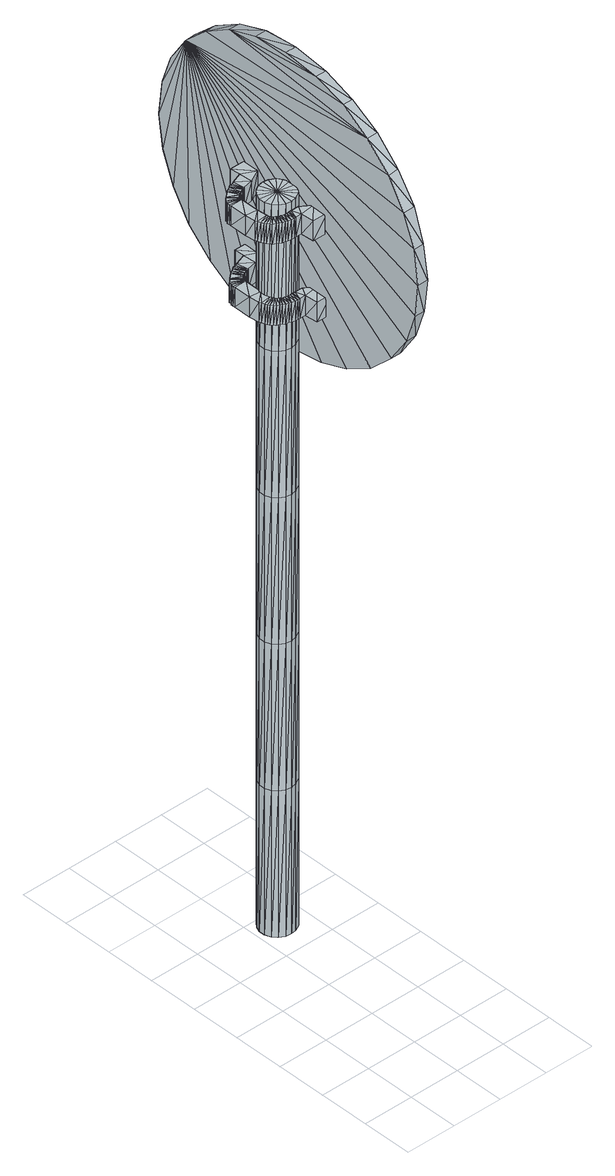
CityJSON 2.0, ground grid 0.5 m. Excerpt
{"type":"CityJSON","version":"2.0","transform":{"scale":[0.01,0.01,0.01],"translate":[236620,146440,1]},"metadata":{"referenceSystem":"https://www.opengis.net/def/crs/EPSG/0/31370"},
"CityObjects":{
"object1":{"type":"GenericCityObject","attributes":{"cluster":91,"mean_distance_to_centroid":0.137,"new_centroid_x":236620.27,"new_centroid_y":146441.74,"mean_distance_to_camera":6.2,"H1":0,"H2":0,"Z_final":111.36,"cluster2":-1,"proj_x":236620.07,"proj_y":146437.44,"id_line":33804,"bearing_l":92.65,"distance":4.31,"orientation":"left","G_obj":272.65},"geometry":[{"type":"MultiSurface","lod":"2","boundaries":[[[0,1,2]],[[2,1,3]],[[3,1,4]],[[4,1,5]],[[5,1,6]],[[1,7,6]],[[1,8,7]],[[1,9,8]],[[1,10,9]],[[1,11,10]],[[1,12,11]],[[1,13,12]],[[1,14,13]],[[15,14,1]],[[16,15,1]],[[17,16,1]],[[18,17,1]],[[0,18,1]],[[19,20,0]],[[19,0,2]],[[21,19,2]],[[21,2,3]],[[21,3,22]],[[22,3,4]],[[22,4,23]],[[23,4,5]],[[23,5,24]],[[24,5,6]],[[24,6,25]],[[25,6,7]],[[25,7,26]],[[26,7,8]],[[26,8,27]],[[8,9,27]],[[27,9,28]],[[9,10,28]],[[10,29,28]],[[10,11,29]],[[11,30,29]],[[11,12,30]],[[30,12,31]],[[31,12,13]],[[31,13,32]],[[32,13,14]],[[32,14,33]],[[33,14,15]],[[33,15,34]],[[34,15,16]],[[34,16,35]],[[35,16,17]],[[36,35,17]],[[18,36,17]],[[20,36,18]],[[20,18,0]],[[37,38,20]],[[37,20,19]],[[39,37,19]],[[21,39,19]],[[39,21,40]],[[40,21,22]],[[40,22,41]],[[41,22,23]],[[41,23,42]],[[42,23,24]],[[42,24,43]],[[43,24,25]],[[43,25,44]],[[44,25,26]],[[26,45,44]],[[26,27,45]],[[27,46,45]],[[27,28,46]],[[28,47,46]],[[28,29,47]],[[47,29,48]],[[29,30,48]],[[48,30,49]],[[49,30,31]],[[49,31,50]],[[50,31,32]],[[50,32,51]],[[51,32,33]],[[51,33,52]],[[52,33,34]],[[52,34,53]],[[53,34,35]],[[54,53,35]],[[54,35,36]],[[38,54,36]],[[38,36,20]],[[55,56,38]],[[55,38,37]],[[57,55,37]],[[57,37,39]],[[57,39,58]],[[58,39,40]],[[58,40,59]],[[59,40,41]],[[59,41,60]],[[60,41,42]],[[60,42,61]],[[61,42,43]],[[61,43,62]],[[62,43,44]],[[44,63,62]],[[44,45,63]],[[45,64,63]],[[45,46,64]],[[46,65,64]],[[46,47,65]],[[47,66,65]],[[47,48,66]],[[66,48,67]],[[67,48,49]],[[67,49,68]],[[68,49,50]],[[68,50,69]],[[69,50,51]],[[69,51,70]],[[70,51,52]],[[70,52,71]],[[71,52,53]],[[72,71,53]],[[72,53,54]],[[56,72,54]],[[56,54,38]],[[73,74,56]],[[73,56,55]],[[75,73,55]],[[75,55,57]],[[75,57,76]],[[76,57,58]],[[76,58,77]],[[77,58,59]],[[77,59,78]],[[78,59,60]],[[78,60,79]],[[79,60,61]],[[79,61,80]],[[80,61,62]],[[62,81,80]],[[62,63,81]],[[63,82,81]],[[63,64,82]],[[64,83,82]],[[64,65,83]],[[65,84,83]],[[65,66,84]],[[84,66,85]],[[85,66,67]],[[85,67,86]],[[86,67,68]],[[86,68,87]],[[87,68,69]],[[87,69,88]],[[88,69,70]],[[88,70,89]],[[89,70,71]],[[90,89,71]],[[90,71,72]],[[74,90,72]],[[74,72,56]],[[91,92,74]],[[91,74,73]],[[93,91,73]],[[93,73,75]],[[93,75,94]],[[94,75,76]],[[94,76,95]],[[95,76,77]],[[95,77,96]],[[96,77,78]],[[96,78,97]],[[97,78,79]],[[97,79,98]],[[98,79,80]],[[80,99,98]],[[80,81,99]],[[81,100,99]],[[81,82,100]],[[82,101,100]],[[82,83,101]],[[83,102,101]],[[83,84,102]],[[102,84,103]],[[103,84,85]],[[103,85,104]],[[104,85,86]],[[104,86,105]],[[105,86,87]],[[105,87,106]],[[106,87,88]],[[106,88,107]],[[107,88,89]],[[108,107,89]],[[108,89,90]],[[92,108,90]],[[92,90,74]],[[92,91,109]],[[91,93,109]],[[93,94,109]],[[94,95,109]],[[95,96,109]],[[109,96,97]],[[109,97,98]],[[109,98,99]],[[109,99,100]],[[109,100,101]],[[109,101,102]],[[109,102,103]],[[109,103,104]],[[105,109,104]],[[106,109,105]],[[107,109,106]],[[108,109,107]],[[92,109,108]],[[110,111,112]],[[113,112,114]],[[115,112,113]],[[116,112,115]],[[117,112,116]],[[118,112,117]],[[119,112,118]],[[120,112,119]],[[121,112,120]],[[122,112,121]],[[122,123,112]],[[123,110,112]],[[111,124,112]],[[124,125,112]],[[125,126,112]],[[126,127,112]],[[127,128,112]],[[128,129,112]],[[129,130,112]],[[130,131,112]],[[112,131,132]],[[131,133,132]],[[131,134,133]],[[133,134,135]],[[133,135,136]],[[135,137,136]],[[133,136,138]],[[136,139,138]],[[136,137,139]],[[137,140,139]],[[137,135,140]],[[135,141,140]],[[135,134,141]],[[134,142,141]],[[134,131,142]],[[131,143,142]],[[131,130,143]],[[143,130,144]],[[144,130,129]],[[144,129,145]],[[145,129,128]],[[145,128,146]],[[146,127,147]],[[147,127,126]],[[147,126,148]],[[148,126,125]],[[148,125,149]],[[149,125,124]],[[150,149,124]],[[150,124,111]],[[151,150,111]],[[151,111,110]],[[152,151,110]],[[152,110,123]],[[146,128,127]],[[153,123,122]],[[154,153,122]],[[154,122,121]],[[155,154,121]],[[155,121,120]],[[156,155,120]],[[156,120,119]],[[157,156,119]],[[157,119,118]],[[157,118,158]],[[158,118,117]],[[158,117,159]],[[153,152,123]],[[159,117,116]],[[159,116,160]],[[160,116,115]],[[160,115,161]],[[161,115,113]],[[161,113,162]],[[162,113,114]],[[162,114,163]],[[163,114,112]],[[163,112,164]],[[164,112,132]],[[132,165,164]],[[132,133,165]],[[133,138,165]],[[138,139,140]],[[161,162,163]],[[160,161,163]],[[159,160,163]],[[158,159,163]],[[157,158,163]],[[156,157,163]],[[155,156,163]],[[154,155,163]],[[153,154,163]],[[153,163,152]],[[152,163,151]],[[151,163,150]],[[150,163,149]],[[149,163,148]],[[148,163,147]],[[147,163,146]],[[146,163,145]],[[145,163,144]],[[144,163,143]],[[143,163,142]],[[163,164,142]],[[142,164,165]],[[142,165,141]],[[165,140,141]],[[165,138,140]],[[166,167,168]],[[168,167,169]],[[170,168,169]],[[170,169,171]],[[170,171,172]],[[172,171,173]],[[172,173,174]],[[174,173,175]],[[174,175,176]],[[176,175,177]],[[176,177,178]],[[178,177,179]],[[178,179,180]],[[180,179,181]],[[180,181,182]],[[182,181,183]],[[182,183,184]],[[184,183,185]],[[184,185,186]],[[186,185,187]],[[186,187,188]],[[188,187,189]],[[188,189,190]],[[190,189,191]],[[192,190,191]],[[192,191,193]],[[194,192,193]],[[194,193,195]],[[196,194,195]],[[196,195,197]],[[198,196,197]],[[198,197,199]],[[200,198,199]],[[200,199,201]],[[202,200,201]],[[202,201,203]],[[204,202,203]],[[204,203,205]],[[206,204,205]],[[206,205,207]],[[208,206,207]],[[208,207,209]],[[210,208,209]],[[210,209,211]],[[212,210,211]],[[212,211,213]],[[214,212,213]],[[214,213,215]],[[216,214,215]],[[216,215,217]],[[216,217,218]],[[218,217,219]],[[218,219,220]],[[220,219,221]],[[220,221,222]],[[222,221,223]],[[222,223,224]],[[224,223,225]],[[224,225,226]],[[226,225,227]],[[226,227,228]],[[228,227,229]],[[228,229,230]],[[230,229,231]],[[230,231,232]],[[232,231,233]],[[232,233,234]],[[234,233,235]],[[234,235,236]],[[236,235,237]],[[238,236,237]],[[238,237,239]],[[238,239,240]],[[240,239,241]],[[241,242,240]],[[241,243,242]],[[242,243,244]],[[244,243,245]],[[244,245,246]],[[246,245,247]],[[246,247,248]],[[248,247,249]],[[248,249,250]],[[250,249,251]],[[250,251,252]],[[252,251,253]],[[252,253,254]],[[254,253,255]],[[254,255,256]],[[256,255,257]],[[256,257,258]],[[258,257,259]],[[258,259,260]],[[260,259,261]],[[260,261,262]],[[262,261,263]],[[262,263,264]],[[264,263,265]],[[264,265,266]],[[266,265,267]],[[267,268,266]],[[267,269,268]],[[269,270,268]],[[269,271,270]],[[271,272,270]],[[271,273,272]],[[273,274,272]],[[273,275,274]],[[275,276,274]],[[275,277,276]],[[277,278,276]],[[277,279,278]],[[279,280,278]],[[279,281,280]],[[281,282,280]],[[281,283,282]],[[283,284,282]],[[283,285,284]],[[285,286,284]],[[285,287,286]],[[287,288,286]],[[287,289,288]],[[288,289,290]],[[290,289,291]],[[290,291,292]],[[292,291,293]],[[292,293,294]],[[294,293,295]],[[294,295,296]],[[296,295,297]],[[296,297,298]],[[298,297,299]],[[298,299,300]],[[300,299,301]],[[300,301,302]],[[302,301,303]],[[302,303,304]],[[304,303,305]],[[304,305,306]],[[306,305,307]],[[306,307,308]],[[308,307,309]],[[308,309,310]],[[310,309,311]],[[311,166,310]],[[311,167,166]],[[169,167,311]],[[169,311,171]],[[171,311,309]],[[173,171,309]],[[173,309,307]],[[175,173,307]],[[175,307,305]],[[177,175,305]],[[177,305,303]],[[179,177,303]],[[179,303,301]],[[181,179,301]],[[181,301,299]],[[183,181,299]],[[183,299,297]],[[183,297,295]],[[185,183,295]],[[185,295,293]],[[187,185,293]],[[187,293,291]],[[189,187,291]],[[189,291,289]],[[189,289,287]],[[189,287,285]],[[191,189,285]],[[191,285,283]],[[193,191,283]],[[195,193,283]],[[195,283,281]],[[197,195,281]],[[199,197,281]],[[201,199,281]],[[201,281,279]],[[203,201,279]],[[205,203,279]],[[205,279,277]],[[205,277,207]],[[207,277,209]],[[209,277,275]],[[209,275,211]],[[211,275,273]],[[211,273,213]],[[213,273,271]],[[213,271,215]],[[215,271,269]],[[215,269,217]],[[217,269,219]],[[219,269,267]],[[219,267,221]],[[221,267,265]],[[221,265,223]],[[223,265,263]],[[223,263,225]],[[225,263,261]],[[225,261,227]],[[227,261,259]],[[227,259,229]],[[229,259,257]],[[229,257,255]],[[229,255,231]],[[231,255,253]],[[231,253,233]],[[233,253,251]],[[233,251,235]],[[251,249,235]],[[235,249,247]],[[235,247,237]],[[247,245,237]],[[237,245,243]],[[237,243,239]],[[239,243,241]],[[238,240,242]],[[168,310,166]],[[170,310,168]],[[170,308,310]],[[172,308,170]],[[172,306,308]],[[174,306,172]],[[174,304,306]],[[176,304,174]],[[176,302,304]],[[178,302,176]],[[178,300,302]],[[180,300,178]],[[180,298,300]],[[182,298,180]],[[182,296,298]],[[182,294,296]],[[184,294,182]],[[184,292,294]],[[186,292,184]],[[186,290,292]],[[188,290,186]],[[188,288,290]],[[188,286,288]],[[188,284,286]],[[190,284,188]],[[190,282,284]],[[192,282,190]],[[194,282,192]],[[194,280,282]],[[196,280,194]],[[198,280,196]],[[200,280,198]],[[200,278,280]],[[202,278,200]],[[204,278,202]],[[204,276,278]],[[204,206,276]],[[206,208,276]],[[208,274,276]],[[208,210,274]],[[210,272,274]],[[210,212,272]],[[212,270,272]],[[212,214,270]],[[214,268,270]],[[214,216,268]],[[216,218,268]],[[218,266,268]],[[218,220,266]],[[220,264,266]],[[220,222,264]],[[222,262,264]],[[222,224,262]],[[224,260,262]],[[224,226,260]],[[226,258,260]],[[226,228,258]],[[228,256,258]],[[228,254,256]],[[228,230,254]],[[230,252,254]],[[230,232,252]],[[232,250,252]],[[232,234,250]],[[250,234,248]],[[234,246,248]],[[234,236,246]],[[246,236,244]],[[236,242,244]],[[236,238,242]],[[312,313,314]],[[314,313,315]],[[316,314,315]],[[316,315,317]],[[316,317,318]],[[318,317,319]],[[318,319,320]],[[320,319,321]],[[320,321,322]],[[322,321,323]],[[322,323,324]],[[324,323,325]],[[324,325,326]],[[326,325,327]],[[326,327,328]],[[328,327,329]],[[328,329,330]],[[330,329,331]],[[330,331,332]],[[332,331,333]],[[332,333,334]],[[334,333,335]],[[334,335,336]],[[336,335,337]],[[338,336,337]],[[338,337,339]],[[340,338,339]],[[340,339,341]],[[342,340,341]],[[342,341,343]],[[344,342,343]],[[344,343,345]],[[346,344,345]],[[346,345,347]],[[348,346,347]],[[348,347,349]],[[350,348,349]],[[350,349,351]],[[352,350,351]],[[352,351,353]],[[354,352,353]],[[354,353,355]],[[356,354,355]],[[356,355,357]],[[358,356,357]],[[358,357,359]],[[360,358,359]],[[360,359,361]],[[362,360,361]],[[362,361,363]],[[362,363,364]],[[364,363,365]],[[364,365,366]],[[366,365,367]],[[366,367,368]],[[368,367,369]],[[368,369,370]],[[370,369,371]],[[370,371,372]],[[372,371,373]],[[372,373,374]],[[374,373,375]],[[374,375,376]],[[376,375,377]],[[376,377,378]],[[378,377,379]],[[378,379,380]],[[380,379,381]],[[380,381,382]],[[382,381,383]],[[384,382,383]],[[384,383,385]],[[384,385,386]],[[386,385,387]],[[387,388,386]],[[387,389,388]],[[388,389,390]],[[390,389,391]],[[390,391,392]],[[392,391,393]],[[392,393,394]],[[394,393,395]],[[394,395,396]],[[396,395,397]],[[396,397,398]],[[398,397,399]],[[398,399,400]],[[400,399,401]],[[400,401,402]],[[402,401,403]],[[402,403,404]],[[404,403,405]],[[404,405,406]],[[406,405,407]],[[406,407,408]],[[408,407,409]],[[408,409,410]],[[410,409,411]],[[410,411,412]],[[412,411,413]],[[413,414,412]],[[413,415,414]],[[415,416,414]],[[415,417,416]],[[417,418,416]],[[417,419,418]],[[419,420,418]],[[419,421,420]],[[421,422,420]],[[421,423,422]],[[423,424,422]],[[423,425,424]],[[425,426,424]],[[425,427,426]],[[427,428,426]],[[427,429,428]],[[429,430,428]],[[429,431,430]],[[431,432,430]],[[431,433,432]],[[433,434,432]],[[433,435,434]],[[434,435,436]],[[436,435,437]],[[436,437,438]],[[438,437,439]],[[438,439,440]],[[440,439,441]],[[440,441,442]],[[442,441,443]],[[442,443,444]],[[444,443,445]],[[444,445,446]],[[446,445,447]],[[446,447,448]],[[448,447,449]],[[448,449,450]],[[450,449,451]],[[450,451,452]],[[452,451,453]],[[452,453,454]],[[454,453,455]],[[454,455,456]],[[456,455,457]],[[457,312,456]],[[457,313,312]],[[315,313,457]],[[315,457,317]],[[317,457,455]],[[319,317,455]],[[319,455,453]],[[321,319,453]],[[321,453,451]],[[323,321,451]],[[323,451,449]],[[325,323,449]],[[325,449,447]],[[327,325,447]],[[327,447,445]],[[329,327,445]],[[329,445,443]],[[329,443,441]],[[331,329,441]],[[331,441,439]],[[333,331,439]],[[333,439,437]],[[335,333,437]],[[335,437,435]],[[335,435,433]],[[335,433,431]],[[337,335,431]],[[337,431,429]],[[339,337,429]],[[341,339,429]],[[341,429,427]],[[343,341,427]],[[345,343,427]],[[347,345,427]],[[347,427,425]],[[349,347,425]],[[351,349,425]],[[351,425,423]],[[351,423,353]],[[353,423,355]],[[355,423,421]],[[355,421,357]],[[357,421,419]],[[357,419,359]],[[359,419,417]],[[359,417,361]],[[361,417,415]],[[361,415,363]],[[363,415,365]],[[365,415,413]],[[365,413,367]],[[367,413,411]],[[367,411,369]],[[369,411,409]],[[369,409,371]],[[371,409,407]],[[371,407,373]],[[373,407,405]],[[373,405,375]],[[375,405,403]],[[375,403,401]],[[375,401,377]],[[377,401,399]],[[377,399,379]],[[379,399,397]],[[379,397,381]],[[397,395,381]],[[381,395,393]],[[381,393,383]],[[393,391,383]],[[383,391,389]],[[383,389,385]],[[385,389,387]],[[384,386,388]],[[314,456,312]],[[316,456,314]],[[316,454,456]],[[318,454,316]],[[318,452,454]],[[320,452,318]],[[320,450,452]],[[322,450,320]],[[322,448,450]],[[324,448,322]],[[324,446,448]],[[326,446,324]],[[326,444,446]],[[328,444,326]],[[328,442,444]],[[328,440,442]],[[330,440,328]],[[330,438,440]],[[332,438,330]],[[332,436,438]],[[334,436,332]],[[334,434,436]],[[334,432,434]],[[334,430,432]],[[336,430,334]],[[336,428,430]],[[338,428,336]],[[340,428,338]],[[340,426,428]],[[342,426,340]],[[344,426,342]],[[346,426,344]],[[346,424,426]],[[348,424,346]],[[350,424,348]],[[350,422,424]],[[350,352,422]],[[352,354,422]],[[354,420,422]],[[354,356,420]],[[356,418,420]],[[356,358,418]],[[358,416,418]],[[358,360,416]],[[360,414,416]],[[360,362,414]],[[362,364,414]],[[364,412,414]],[[364,366,412]],[[366,410,412]],[[366,368,410]],[[368,408,410]],[[368,370,408]],[[370,406,408]],[[370,372,406]],[[372,404,406]],[[372,374,404]],[[374,402,404]],[[374,400,402]],[[374,376,400]],[[376,398,400]],[[376,378,398]],[[378,396,398]],[[378,380,396]],[[396,380,394]],[[380,392,394]],[[380,382,392]],[[392,382,390]],[[382,388,390]],[[382,384,388]]]}]}
},
"vertices":[
[73,252,1],[73,235,1],[67,251,1],[62,248,1],[58,243,1],[56,238,1],[56,232,1],[58,226,1],[62,222,1],[67,219,1],[73,218,1],[78,219,1],[84,222,1],[87,226,1],[89,232,1],[89,238,1],[87,243,1],[84,248,1],[78,251,1],[67,251,150],[73,252,150],[62,248,150],[58,243,150],[56,238,150],[56,232,150],[58,226,150],[62,222,150],[67,219,150],[73,218,150],[78,219,150],[84,222,150],[87,226,150],[89,232,150],[89,238,150],[87,243,150],[84,248,150],[78,251,150],[67,251,299],[73,252,299],[62,248,299],[58,243,299],[56,238,299],[56,232,299],[58,226,299],[62,222,299],[67,219,299],[73,218,299],[78,219,299],[84,222,299],[87,226,299],[89,232,299],[89,238,299],[87,243,299],[84,248,299],[78,251,299],[67,251,448],[73,252,448],[62,248,448],[58,243,448],[56,238,448],[56,232,448],[58,226,448],[62,222,448],[67,219,448],[73,218,448],[78,219,448],[84,222,448],[87,226,448],[89,232,448],[89,238,448],[87,243,448],[84,248,448],[78,251,448],[67,251,597],[73,252,597],[62,248,597],[58,243,597],[56,238,597],[56,232,597],[58,226,597],[62,222,597],[67,219,597],[73,218,597],[78,219,597],[84,222,597],[87,226,597],[89,232,597],[89,238,597],[87,243,597],[84,248,597],[78,251,597],[67,251,746],[73,252,746],[62,248,746],[58,243,746],[56,238,746],[56,232,746],[58,226,746],[62,222,746],[67,219,746],[73,218,746],[78,219,746],[84,222,746],[87,226,746],[89,232,746],[89,238,746],[87,243,746],[84,248,746],[78,251,746],[73,235,746],[90,172,593],[90,144,610],[86,356,822],[87,385,763],[86,374,794],[87,389,728],[88,385,694],[89,374,662],[89,356,634],[90,332,610],[90,304,593],[90,273,581],[90,238,577],[91,203,581],[90,120,634],[90,102,662],[89,91,694],[88,87,728],[88,91,763],[87,102,794],[87,120,822],[86,144,846],[85,332,846],[85,304,864],[86,172,864],[85,203,875],[85,273,875],[85,238,879],[96,273,875],[96,238,879],[96,203,875],[96,172,864],[97,144,846],[97,120,823],[98,102,795],[98,91,763],[99,87,728],[99,91,694],[100,102,662],[100,120,634],[101,144,611],[101,172,593],[101,203,581],[101,238,577],[101,273,581],[100,304,593],[100,332,611],[100,356,634],[99,374,662],[98,385,694],[98,389,728],[97,385,763],[97,374,795],[96,356,823],[96,332,846],[96,304,864],[94,290,652],[94,290,632],[78,290,652],[78,290,632],[78,280,652],[78,280,632],[67,276,652],[67,276,632],[65,275,652],[65,275,632],[63,275,652],[63,275,632],[61,274,652],[61,274,632],[60,273,652],[60,273,632],[58,272,652],[58,272,632],[56,271,652],[56,271,632],[55,270,652],[55,270,632],[50,266,652],[50,266,632],[49,265,652],[49,265,632],[47,263,652],[47,263,632],[46,262,652],[46,262,632],[46,260,652],[46,260,632],[45,259,652],[45,259,632],[45,257,652],[45,257,632],[45,255,652],[45,255,632],[45,238,652],[45,238,632],[46,228,652],[46,228,632],[47,226,652],[47,226,632],[48,223,652],[48,223,632],[49,221,652],[49,221,632],[50,219,652],[50,219,632],[52,217,652],[52,217,632],[53,215,652],[53,215,632],[56,214,652],[56,214,632],[58,213,652],[58,213,632],[60,211,652],[60,211,632],[63,211,652],[63,211,632],[65,210,652],[65,210,632],[68,209,652],[68,209,632],[71,209,652],[71,209,632],[73,209,652],[73,209,632],[79,209,652],[79,209,632],[80,196,652],[80,196,632],[95,196,652],[95,196,632],[94,211,652],[94,211,632],[84,218,652],[84,218,632],[76,218,652],[76,218,632],[74,218,652],[74,218,632],[73,218,652],[73,218,632],[71,218,652],[71,218,632],[69,218,652],[69,218,632],[68,218,652],[68,218,632],[66,219,652],[66,219,632],[64,219,652],[64,219,632],[63,220,652],[63,220,632],[62,221,652],[62,221,632],[60,222,652],[60,222,632],[59,223,652],[59,223,632],[59,224,652],[59,224,632],[58,225,652],[58,225,632],[58,227,652],[58,227,632],[57,237,652],[57,237,632],[57,255,652],[57,255,632],[57,256,652],[57,256,632],[57,257,652],[57,257,632],[58,258,652],[58,258,632],[58,259,652],[58,259,632],[59,260,652],[59,260,632],[60,261,652],[60,261,632],[61,262,652],[61,262,632],[62,262,652],[62,262,632],[63,263,652],[63,263,632],[64,263,652],[64,263,632],[66,264,652],[66,264,632],[67,264,652],[67,264,632],[68,264,652],[68,264,632],[69,265,652],[69,265,632],[79,267,652],[79,267,632],[92,273,652],[92,273,632],[90,290,737],[90,290,717],[73,290,737],[73,290,717],[74,280,737],[74,280,717],[63,276,737],[63,276,717],[61,275,737],[61,275,717],[59,275,737],[59,275,717],[57,274,737],[57,274,717],[56,273,737],[56,273,717],[54,272,737],[54,272,717],[52,271,737],[52,271,717],[51,270,737],[51,270,717],[46,266,737],[46,266,717],[45,265,737],[45,265,717],[43,263,737],[43,263,717],[42,262,737],[42,262,717],[42,260,737],[42,260,717],[41,259,737],[41,259,717],[41,257,737],[41,257,717],[41,255,737],[41,255,717],[41,238,737],[41,238,717],[42,228,737],[42,228,717],[43,226,737],[43,226,717],[44,223,737],[44,223,717],[45,221,737],[45,221,717],[46,219,737],[46,219,717],[48,217,737],[48,217,717],[49,215,737],[49,215,717],[52,214,737],[52,214,717],[54,213,737],[54,213,717],[56,211,737],[56,211,717],[59,211,737],[59,211,717],[61,210,737],[61,210,717],[64,209,737],[64,209,717],[67,209,737],[67,209,717],[69,209,737],[69,209,717],[75,209,737],[75,209,717],[76,196,737],[76,196,717],[91,196,737],[91,196,717],[90,211,737],[90,211,717],[80,218,737],[80,218,717],[72,218,737],[72,218,717],[70,218,737],[70,218,717],[69,218,737],[69,218,717],[67,218,737],[67,218,717],[65,218,737],[65,218,717],[64,218,737],[64,218,717],[62,219,737],[62,219,717],[60,219,737],[60,219,717],[59,220,737],[59,220,717],[58,221,737],[58,221,717],[56,222,737],[56,222,717],[55,223,737],[55,223,717],[55,224,737],[55,224,717],[54,225,737],[54,225,717],[54,227,737],[54,227,717],[53,237,737],[53,237,717],[53,255,737],[53,255,717],[53,256,737],[53,256,717],[53,257,737],[53,257,717],[54,258,737],[54,258,717],[54,259,737],[54,259,717],[55,260,737],[55,260,717],[56,261,737],[56,261,717],[57,262,737],[57,262,717],[58,262,737],[58,262,717],[59,263,737],[59,263,717],[60,263,737],[60,263,717],[62,264,737],[62,264,717],[63,264,737],[63,264,717],[64,264,737],[64,264,717],[65,265,737],[65,265,717],[75,267,737],[75,267,717],[87,273,737],[87,273,717]
]}
